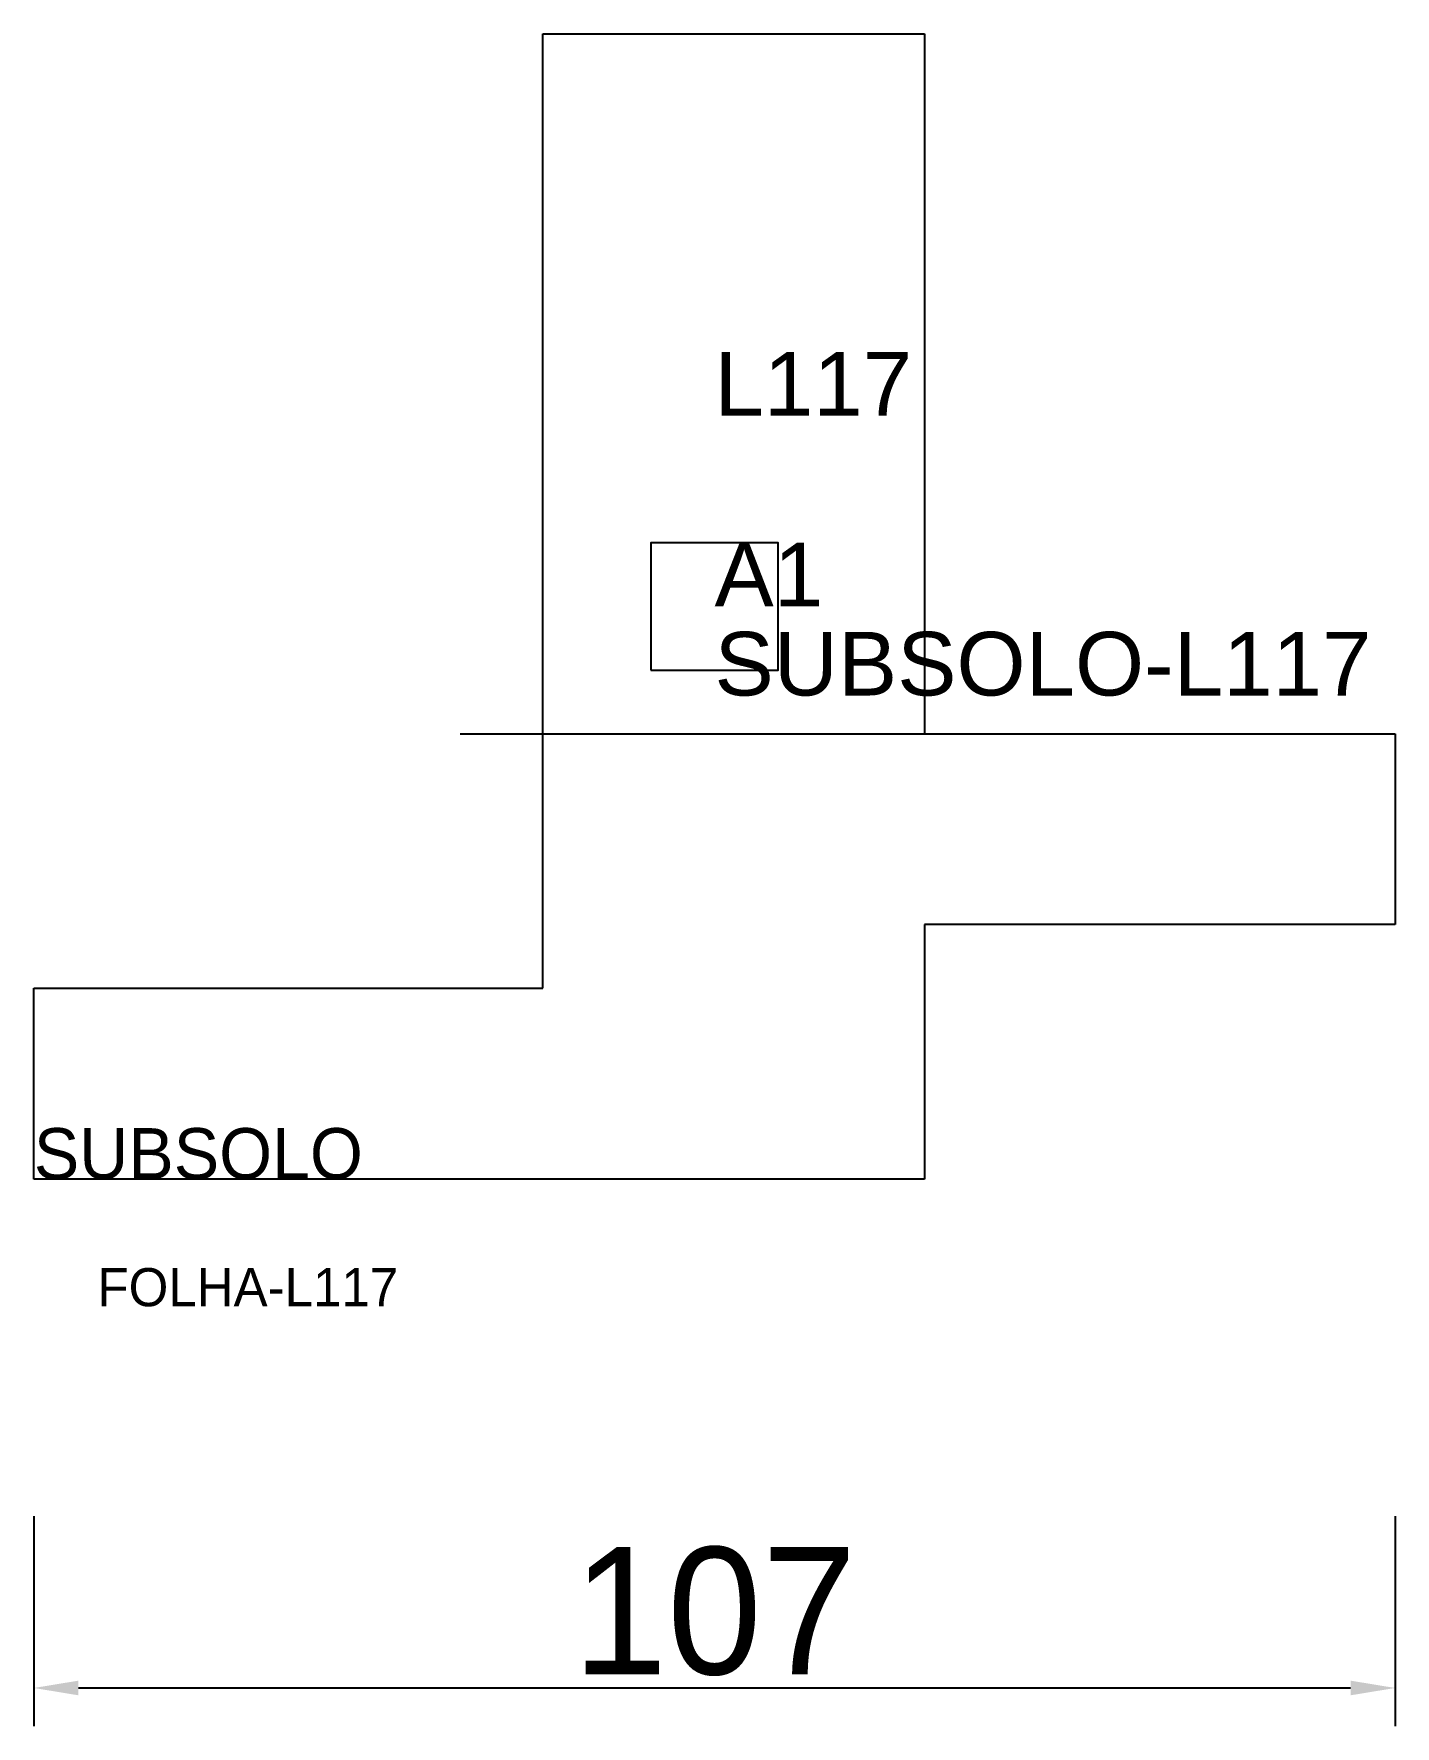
# Model space of a CAD drawing. Header units: metres. Extents: x 222 to 329, y 68 to 202.
import ezdxf

# ---------------------------------------------------------------- set-up
doc = ezdxf.new("R2010")
doc.units = ezdxf.units.M
for name, color, linetype in [('3', 3, 'CONTINUOUS'), ('AUX00', 7, 'CONTINUOUS'), ('COTA', 241, 'CONTINUOUS'), ('FOLHA', 255, 'CONTINUOUS'), ('Hachura', 251, 'CONTINUOUS'), ('NOMENCLATURA', 7, 'CONTINUOUS'), ('Nível', 160, 'CONTINUOUS'), ('Painéis', 200, 'CONTINUOUS'), ('Pilares', 5, 'CONTINUOUS'), ('SARR_2.2x7', 40, 'CONTINUOUS')]:
    doc.layers.add(name, color=color, linetype=linetype)
doc.styles.add('ARIAL', font='Arial.ttf')
doc.styles.add('STR_STANDARD', font='arial.ttf')
doc.dimstyles.new('EZ DXF', dxfattribs={"dimtxt": 10, "dimasz": 3.5, "dimexe": 3, "dimexo": 1.5, "dimgap": 1, "dimtad": 1, "dimdec": 1, "dimdsep": 46, "dimcen": 2.5, "dimazin": 3, "dimtfac": 1, "dimtmove": 0, "dimatfit": 3})

msp = doc.modelspace()

# ---------------------------------------------------------------- hatches: boundary and pattern name
at = {"layer": 'Hachura'}
h = msp.add_hatch(dxfattribs=at)
h.set_pattern_fill('ANSI31', scale=50)
h.paths.add_polyline_path([(222.2, 126.5), (262.2, 126.5), (262.2, 201.5), (292.2, 201.5), (292.2, 146.5), (329.2, 146.5), (329.2, 131.5), (292.2, 131.5), (292.2, 111.5), (222.2, 111.5)])
h = msp.add_hatch(dxfattribs=at)
h.set_pattern_fill('ANSI31', scale=50)
h.paths.add_polyline_path([(222.2, 126.5), (262.2, 126.5), (262.2, 201.5), (292.2, 201.5), (292.2, 146.5), (329.2, 146.5), (329.2, 131.5), (292.2, 131.5), (292.2, 111.5), (222.2, 111.5)])

# ---------------------------------------------------------------- linework, layer by layer
at = {"layer": 'Painéis', "color": 200}
for p, q in [((262.2, 126.5), (262.2, 201.5)), ((262.2, 201.5), (292.2, 201.5)), ((262.2, 126.5), (262.2, 201.5)), ((262.2, 201.5), (292.2, 201.5)), ((292.2, 201.5), (292.2, 146.5)), ((292.2, 201.5), (292.2, 146.5)), ((292.2, 146.5), (329.2, 146.5)), ((292.2, 146.5), (329.2, 146.5)), ((329.2, 146.5), (329.2, 131.5)), ((329.2, 146.5), (329.2, 131.5)), ((329.2, 131.5), (292.2, 131.5)), ((292.2, 131.5), (292.2, 111.5)), ((329.2, 131.5), (292.2, 131.5)), ((292.2, 131.5), (292.2, 111.5)), ((222.2, 126.5), (262.2, 126.5)), ((222.2, 111.5), (222.2, 126.5)), ((222.2, 126.5), (262.2, 126.5)), ((222.2, 111.5), (222.2, 126.5)), ((292.2, 111.5), (222.2, 111.5)), ((292.2, 111.5), (222.2, 111.5))]:
    msp.add_line(p, q, dxfattribs=at)
at = {"layer": 'Pilares'}
msp.add_lwpolyline([(270.7, 151.5), (280.7, 151.5), (280.7, 161.5), (270.7, 161.5)], close=True, dxfattribs=at)
msp.add_lwpolyline([(270.7, 151.5), (280.7, 151.5), (280.7, 161.5), (270.7, 161.5)], close=True, dxfattribs=at)
at = {"layer": 'SARR_2.2x7'}
msp.add_line((255.7, 146.5), (295.7, 146.5), dxfattribs=at)
msp.add_line((255.7, 146.5), (295.7, 146.5), dxfattribs=at)

# ---------------------------------------------------------------- texts
at = {"layer": '3', "style": 'STR_STANDARD'}
msp.add_text('A1', height=5, dxfattribs=at).set_placement((275.7, 156.5))
msp.add_text('A1', height=5, dxfattribs=at).set_placement((275.7, 156.5))
at = {"layer": 'AUX00', "style": 'STR_STANDARD'}
msp.add_text('SUBSOLO-L117', height=5, dxfattribs=at).set_placement((275.7, 149.5))
msp.add_text('SUBSOLO-L117', height=5, dxfattribs=at).set_placement((275.7, 149.5))
at = {"layer": 'FOLHA'}
msp.add_text('FOLHA-L117', height=3, dxfattribs=at).set_placement((227.2, 101.5))
msp.add_text('FOLHA-L117', height=3, dxfattribs=at).set_placement((227.2, 101.5))
at = {"layer": 'NOMENCLATURA', "insert": (275.7, 176.5), "char_height": 5, "attachment_point": 1, "style": 'ARIAL'}
msp.add_mtext('L117', dxfattribs=at)
msp.add_mtext('L117', dxfattribs=at)
at = {"layer": 'Nível'}
msp.add_text('SUBSOLO', height=4, dxfattribs=at).set_placement((222.2, 111.5))
msp.add_text('SUBSOLO', height=4, dxfattribs=at).set_placement((222.2, 111.5))

# ---------------------------------------------------------------- dimensions: what is measured, and where the dimension line sits
at = {"layer": 'COTA'}
msp.add_linear_dim(base=(222.2, 71.5), p1=(222.2, 86.5), p2=(329.2, 86.5), dimstyle='EZ DXF', dxfattribs=at).render()
msp.add_linear_dim(base=(222.2, 71.5), p1=(222.2, 86.5), p2=(329.2, 86.5), dimstyle='EZ DXF', dxfattribs=at).render()

doc.saveas('drawing.dxf')
